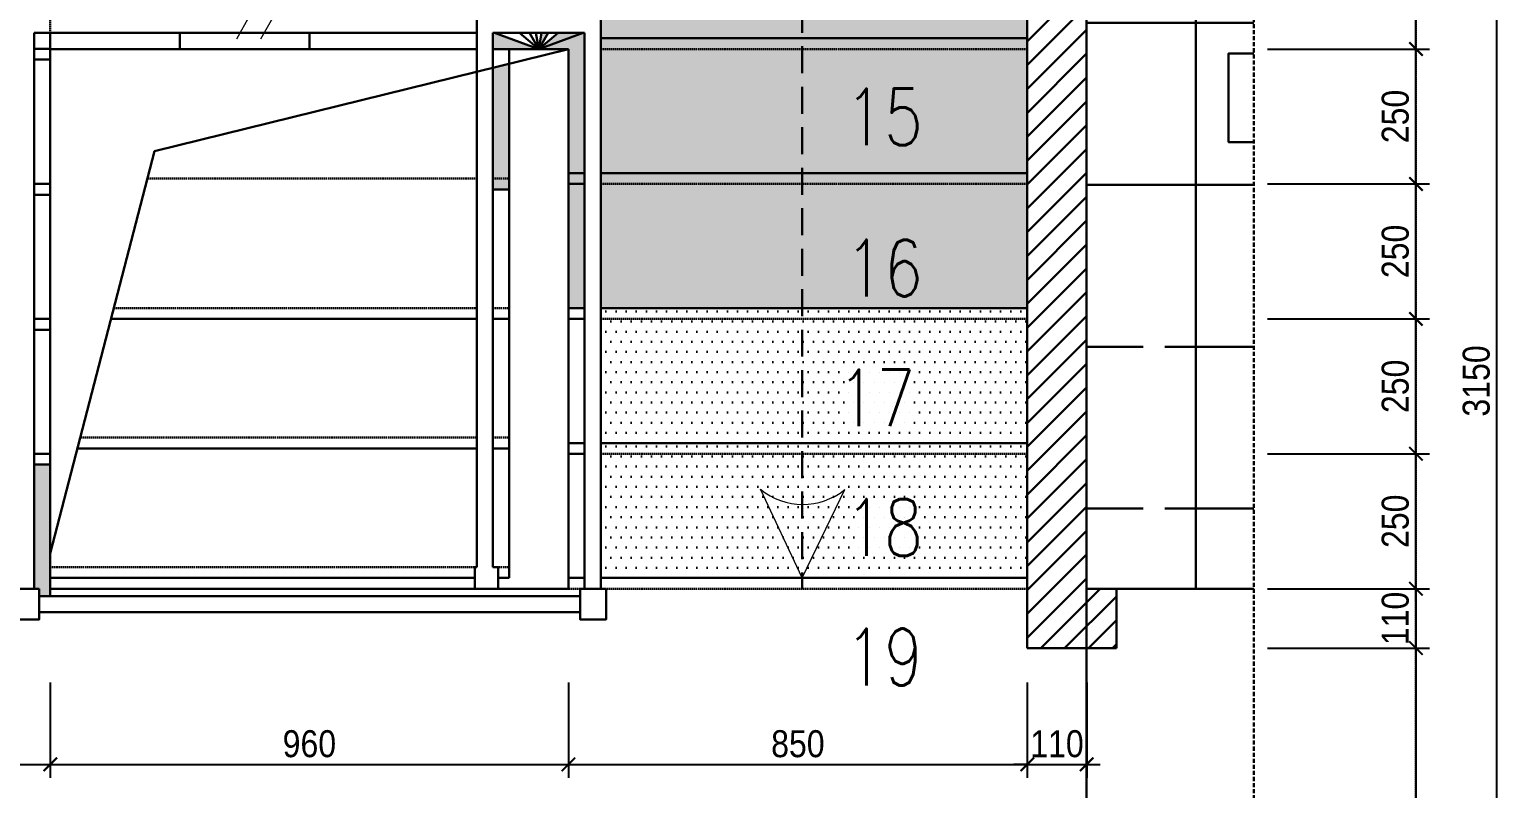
# Model space of a CAD drawing. Header units: millimetres. Extents: x -82962 to 19744, y -138000 to 4535.
# Drawn here: x 2755 to 5498, y -22685 to -21280 of the extents above; entities that cross this region are included whole.
import ezdxf

# ---------------------------------------------------------------- set-up
doc = ezdxf.new("R2010")
doc.units = ezdxf.units.MM
doc.header["$LTSCALE"] = 1000
doc.header["$MEASUREMENT"] = 0
doc.header["$PDMODE"] = 3
doc.linetypes.add('HIDDEN', pattern=[0.375, 0.25, -0.125])
doc.layers.get('0').update_dxf_attribs({"lineweight": 30})
doc.layers.get('DEFPOINTS').update_dxf_attribs({"color": 4, "lineweight": 30})
for name, color, linetype, lineweight in [('BANCONG', 42, 'Continuous', 13), ('BE TONG', 6, 'Continuous', 5), ('THAY', 4, 'Continuous', 30)]:
    doc.layers.add(name, color=color, linetype=linetype, lineweight=lineweight)
doc.styles.add('ARIAL', font='arial.ttf', dxfattribs={"width": 0.85})
doc.styles.get("Standard").update_dxf_attribs({"font": 'romans.shx', "width": 0.7, "bigfont": 'bigfont.shx'})
doc.dimstyles.new('DIM 1-100', dxfattribs={"dimscale": 0, "dimtxt": 2, "dimasz": 1, "dimexe": 1, "dimexo": 1, "dimgap": 0.5, "dimtad": 1, "dimdec": 4, "dimrnd": 1, "dimdsep": 46, "dimtxsty": 'ARIAL', "dimblk1": 'ARCHTICK', "dimblk2": 'ARCHTICK', "dimsah": 1, "dimcen": 2, "dimdle": 1, "dimclrd": 9, "dimclre": 9, "dimclrt": 1, "dimadec": 0, "dimazin": 0, "dimtfac": 1, "dimtdec": 4, "dimtix": 1, "dimtmove": 2, "dimatfit": 3, "dimldrblk": 'DOT', "dimfxl": 1, "dimtvp": 1, "dimtolj": 1, "dimarcsym": 0})
pattern_1 = [(45, (-3105.553, -22425.494), (-22.09709, 22.09709), [])]

# ---------------------------------------------------------------- blocks, each defined once
blk = doc.blocks.new('muiten')
at = {"layer": 'BANCONG'}
for q in [(-445.5, -145.6), (-132.9, -146.8)]:
    blk.add_line((-288, 182), q, dxfattribs=at)
blk.add_arc((-289.9, -338.8), 248.1, 50.7233, 128.854, dxfattribs=at)
blk = doc.blocks.new('A$C3E5870FA')
at = {"layer": 'BE TONG', "linetype": 'HIDDEN', "ltscale": 0.2}
for p, q in [((-199.5, -352.8), (29.2, 51.7)), ((-128.8, -307.1), (74.1, 51.7)), ((-236.4, -265.1), (-44.7, -399.4)), ((-236.4, -265.1), (-128.8, -307.1)), ((-199.5, -352.8), (-307.1, -310.8)), ((-307.1, -310.8), (-115.4, -445.1)), ((-406.4, -798.3), (-157.8, -358.5)), ((-44.7, -399.4), (-157.8, -358.5)), ((-451.3, -798.3), (-228.5, -404.1)), ((-115.4, -445.1), (-228.5, -404.1))]:
    blk.add_line(p, q, dxfattribs=at)
blk = doc.blocks.new('_ARCHTICK')
at = {"color": 0, "linetype": 'ByBlock', "const_width": 0.15}
blk.add_lwpolyline([(-0.5, -0.5), (0.5, 0.5)], dxfattribs=at)
blk = doc.blocks.new('*D244')
at = {"layer": 'DEFPOINTS', "color": 0, "ltscale": 0.2, "transparency": 16777216}
for p in [(5023.4, -22065.5), (5323.4, -22065.5), (5023.4, -22315.5)]:
    blk.add_point(p, dxfattribs=at)
at = {"layer": 'THAY', "color": 9, "lineweight": -2, "ltscale": 0.2, "transparency": 16777216}
for p, q in [((5323.4, -22340.5), (5323.4, -22040.5)), ((5048.4, -22065.5), (5348.4, -22065.5)), ((5048.4, -22315.5), (5348.4, -22315.5))]:
    blk.add_line(p, q, dxfattribs=at)
at = {"layer": 'THAY', "color": 9, "lineweight": -2, "ltscale": 0.2, "transparency": 16777216, "xscale": 25, "yscale": 25, "zscale": 25}
for p, rotation in [((5323.4, -22065.5), 90), ((5323.4, -22315.5), 270)]:
    blk.add_blockref('_ARCHTICK', p, dxfattribs=dict(at, rotation=rotation))
at = {"layer": 'THAY', "color": 1, "ltscale": 0.2, "transparency": 16777216, "insert": (5285.3, -22190.5), "char_height": 50, "attachment_point": 5, "rotation": 90, "style": 'ARIAL'}
blk.add_mtext('\\A1;250', dxfattribs=at)
blk = doc.blocks.new('_DOT')
at = {"color": 0, "linetype": 'ByBlock', "ltscale": 10}
blk.add_line((-0.5, 0), (-1, 0), dxfattribs=at)
at = {"color": 0, "linetype": 'ByBlock', "ltscale": 10, "const_width": 0.5}
blk.add_lwpolyline([(-0.25, 0, 1), (0.25, 0, 1)], format="xyb", close=True, dxfattribs=at)
blk = doc.blocks.new('*D245')
at = {"layer": 'DEFPOINTS', "color": 0, "ltscale": 0.2, "transparency": 16777216}
for p in [(5023.4, -21815.5), (5323.4, -21815.5), (5023.4, -22065.5)]:
    blk.add_point(p, dxfattribs=at)
at = {"layer": 'THAY', "color": 9, "lineweight": -2, "ltscale": 0.2, "transparency": 16777216}
for p, q in [((5323.4, -22090.5), (5323.4, -21790.5)), ((5048.4, -21815.5), (5348.4, -21815.5)), ((5048.4, -22065.5), (5348.4, -22065.5))]:
    blk.add_line(p, q, dxfattribs=at)
at = {"layer": 'THAY', "color": 9, "lineweight": -2, "ltscale": 0.2, "transparency": 16777216, "xscale": 25, "yscale": 25, "zscale": 25}
for p, rotation in [((5323.4, -21815.5), 90), ((5323.4, -22065.5), 270)]:
    blk.add_blockref('_ARCHTICK', p, dxfattribs=dict(at, rotation=rotation))
at = {"layer": 'THAY', "color": 1, "ltscale": 0.2, "transparency": 16777216, "insert": (5285.3, -21940.5), "char_height": 50, "attachment_point": 5, "rotation": 90, "style": 'ARIAL'}
blk.add_mtext('\\A1;250', dxfattribs=at)
blk = doc.blocks.new('*D246')
at = {"layer": 'DEFPOINTS', "color": 0, "ltscale": 0.2, "transparency": 16777216}
for p in [(5023.4, -21565.5), (5323.4, -21565.5), (5023.4, -21815.5)]:
    blk.add_point(p, dxfattribs=at)
at = {"layer": 'THAY', "color": 9, "lineweight": -2, "ltscale": 0.2, "transparency": 16777216}
for p, q in [((5323.4, -21840.5), (5323.4, -21540.5)), ((5048.4, -21565.5), (5348.4, -21565.5)), ((5048.4, -21815.5), (5348.4, -21815.5))]:
    blk.add_line(p, q, dxfattribs=at)
at = {"layer": 'THAY', "color": 9, "lineweight": -2, "ltscale": 0.2, "transparency": 16777216, "xscale": 25, "yscale": 25, "zscale": 25}
for p, rotation in [((5323.4, -21565.5), 90), ((5323.4, -21815.5), 270)]:
    blk.add_blockref('_ARCHTICK', p, dxfattribs=dict(at, rotation=rotation))
at = {"layer": 'THAY', "color": 1, "ltscale": 0.2, "transparency": 16777216, "insert": (5285.3, -21690.5), "char_height": 50, "attachment_point": 5, "rotation": 90, "style": 'ARIAL'}
blk.add_mtext('\\A1;250', dxfattribs=at)
blk = doc.blocks.new('*D247')
at = {"layer": 'DEFPOINTS', "color": 0, "ltscale": 0.2, "transparency": 16777216}
for p in [(5023.4, -21315.5), (5323.4, -21315.5), (5023.4, -21565.5)]:
    blk.add_point(p, dxfattribs=at)
at = {"layer": 'THAY', "color": 9, "lineweight": -2, "ltscale": 0.2, "transparency": 16777216}
for p, q in [((5323.4, -21590.5), (5323.4, -21290.5)), ((5048.4, -21315.5), (5348.4, -21315.5)), ((5048.4, -21565.5), (5348.4, -21565.5))]:
    blk.add_line(p, q, dxfattribs=at)
at = {"layer": 'THAY', "color": 9, "lineweight": -2, "ltscale": 0.2, "transparency": 16777216, "xscale": 25, "yscale": 25, "zscale": 25}
for p, rotation in [((5323.4, -21315.5), 90), ((5323.4, -21565.5), 270)]:
    blk.add_blockref('_ARCHTICK', p, dxfattribs=dict(at, rotation=rotation))
at = {"layer": 'THAY', "color": 1, "ltscale": 0.2, "transparency": 16777216, "insert": (5285.3, -21440.5), "char_height": 50, "attachment_point": 5, "rotation": 90, "style": 'ARIAL'}
blk.add_mtext('\\A1;250', dxfattribs=at)
blk = doc.blocks.new('*D248')
at = {"layer": 'DEFPOINTS', "color": 0, "ltscale": 0.2, "transparency": 16777216}
for p in [(5023.4, -20985.1), (5323.4, -20985.1), (5023.4, -21315.5)]:
    blk.add_point(p, dxfattribs=at)
at = {"layer": 'THAY', "color": 9, "lineweight": -2, "ltscale": 0.2, "transparency": 16777216}
for p, q in [((5048.4, -20985.1), (5348.4, -20985.1)), ((5323.4, -21340.5), (5323.4, -20960.1)), ((5048.4, -21315.5), (5348.4, -21315.5))]:
    blk.add_line(p, q, dxfattribs=at)
at = {"layer": 'THAY', "color": 9, "lineweight": -2, "ltscale": 0.2, "transparency": 16777216, "xscale": 25, "yscale": 25, "zscale": 25}
for p, rotation in [((5323.4, -20985.1), 90), ((5323.4, -21315.5), 270)]:
    blk.add_blockref('_ARCHTICK', p, dxfattribs=dict(at, rotation=rotation))
at = {"layer": 'THAY', "color": 1, "ltscale": 0.2, "transparency": 16777216, "insert": (5285.3, -21150.3), "char_height": 50, "attachment_point": 5, "rotation": 90, "style": 'ARIAL'}
blk.add_mtext('\\A1;330', dxfattribs=at)
blk = doc.blocks.new('*D252')
at = {"layer": 'DEFPOINTS', "color": 0, "ltscale": 0.2, "transparency": 16777216}
for p in [(5023.4, -22315.5), (5023.4, -22425.5), (5323.4, -22425.5)]:
    blk.add_point(p, dxfattribs=at)
at = {"layer": 'THAY', "color": 9, "lineweight": -2, "ltscale": 0.2, "transparency": 16777216}
for p, q in [((5323.4, -22315.5), (5323.4, -22290.5)), ((5048.4, -22315.5), (5348.4, -22315.5)), ((5323.4, -22315.5), (5323.4, -22425.5)), ((5048.4, -22425.5), (5348.4, -22425.5)), ((5323.4, -22425.5), (5323.4, -22450.5))]:
    blk.add_line(p, q, dxfattribs=at)
at = {"layer": 'THAY', "color": 9, "lineweight": -2, "ltscale": 0.2, "transparency": 16777216, "xscale": 25, "yscale": 25, "zscale": 25}
for p, rotation in [((5323.4, -22315.5), 270), ((5323.4, -22425.5), 90)]:
    blk.add_blockref('_ARCHTICK', p, dxfattribs=dict(at, rotation=rotation))
at = {"layer": 'THAY', "color": 1, "ltscale": 0.2, "transparency": 16777216, "insert": (5285.3, -22370.5), "char_height": 50, "attachment_point": 5, "rotation": 90, "style": 'ARIAL'}
blk.add_mtext('\\A1;110', dxfattribs=at)
blk = doc.blocks.new('*D253')
at = {"layer": 'DEFPOINTS', "color": 0, "ltscale": 0.2, "transparency": 16777216}
for p in [(5023.4, -22425.5), (5023.4, -23285.5), (5323.4, -23285.5)]:
    blk.add_point(p, dxfattribs=at)
at = {"layer": 'THAY', "color": 9, "lineweight": -2, "ltscale": 0.2, "transparency": 16777216}
for p, q in [((5323.4, -22400.5), (5323.4, -23310.5)), ((5048.4, -22425.5), (5348.4, -22425.5)), ((5048.4, -23285.5), (5348.4, -23285.5))]:
    blk.add_line(p, q, dxfattribs=at)
at = {"layer": 'THAY', "color": 9, "lineweight": -2, "ltscale": 0.2, "transparency": 16777216, "xscale": 25, "yscale": 25, "zscale": 25}
for p, rotation in [((5323.4, -22425.5), 90), ((5323.4, -23285.5), 270)]:
    blk.add_blockref('_ARCHTICK', p, dxfattribs=dict(at, rotation=rotation))
at = {"layer": 'THAY', "color": 1, "ltscale": 0.2, "transparency": 16777216, "insert": (5285.3, -22855.5), "char_height": 50, "attachment_point": 5, "rotation": 90, "style": 'ARIAL'}
blk.add_mtext('\\A1;860', dxfattribs=at)
blk = doc.blocks.new('*D256')
at = {"layer": 'DEFPOINTS', "color": 0, "ltscale": 0.2, "transparency": 16777216}
for p in [(5023.4, -20355.5), (5473.4, -20355.5), (5023.4, -23505.5)]:
    blk.add_point(p, dxfattribs=at)
at = {"layer": 'THAY', "color": 9, "lineweight": -2, "ltscale": 0.2, "transparency": 16777216}
for p, q in [((5473.4, -23530.5), (5473.4, -20330.5)), ((5048.4, -20355.5), (5498.4, -20355.5)), ((5048.4, -23505.5), (5498.4, -23505.5))]:
    blk.add_line(p, q, dxfattribs=at)
at = {"layer": 'THAY', "color": 9, "lineweight": -2, "ltscale": 0.2, "transparency": 16777216, "xscale": 25, "yscale": 25, "zscale": 25}
for p, rotation in [((5473.4, -20355.5), 90), ((5473.4, -23505.5), 270)]:
    blk.add_blockref('_ARCHTICK', p, dxfattribs=dict(at, rotation=rotation))
at = {"layer": 'THAY', "color": 1, "ltscale": 0.2, "transparency": 16777216, "insert": (5435.3, -21930.5), "char_height": 50, "attachment_point": 5, "rotation": 90, "style": 'ARIAL'}
blk.add_mtext('\\A1;3150', dxfattribs=at)
blk = doc.blocks.new('*D266')
at = {"layer": 'DEFPOINTS', "color": 0, "ltscale": 0.2, "transparency": 16777216}
for p in [(1943.4, -22464), (2793.4, -22464), (2793.4, -22640.9)]:
    blk.add_point(p, dxfattribs=at)
at = {"layer": 'THAY', "color": 9, "lineweight": -2, "ltscale": 0.2, "transparency": 16777216}
for p, q in [((1943.4, -22489), (1943.4, -22665.9)), ((2793.4, -22489), (2793.4, -22665.9)), ((1918.4, -22640.9), (2818.4, -22640.9))]:
    blk.add_line(p, q, dxfattribs=at)
at = {"layer": 'THAY', "color": 9, "lineweight": -2, "ltscale": 0.2, "transparency": 16777216, "xscale": 25, "yscale": 25, "zscale": 25, "rotation": 180}
blk.add_blockref('_ARCHTICK', (1943.4, -22640.9), dxfattribs=at)
at = {"layer": 'THAY', "color": 9, "lineweight": -2, "ltscale": 0.2, "transparency": 16777216, "xscale": 25, "yscale": 25, "zscale": 25}
blk.add_blockref('_ARCHTICK', (2793.4, -22640.9), dxfattribs=at)
at = {"layer": 'THAY', "color": 1, "ltscale": 0.2, "transparency": 16777216, "insert": (2368.4, -22602.9), "char_height": 50, "attachment_point": 5, "style": 'ARIAL'}
blk.add_mtext('\\A1;850', dxfattribs=at)
blk = doc.blocks.new('*D267')
at = {"layer": 'DEFPOINTS', "color": 0, "ltscale": 0.2, "transparency": 16777216}
for p in [(2793.4, -22464), (3753.4, -22464), (3753.4, -22640.9)]:
    blk.add_point(p, dxfattribs=at)
at = {"layer": 'THAY', "color": 9, "lineweight": -2, "ltscale": 0.2, "transparency": 16777216}
for p, q in [((2793.4, -22489), (2793.4, -22665.9)), ((3753.4, -22489), (3753.4, -22665.9)), ((2768.4, -22640.9), (3778.4, -22640.9))]:
    blk.add_line(p, q, dxfattribs=at)
at = {"layer": 'THAY', "color": 9, "lineweight": -2, "ltscale": 0.2, "transparency": 16777216, "xscale": 25, "yscale": 25, "zscale": 25, "rotation": 180}
blk.add_blockref('_ARCHTICK', (2793.4, -22640.9), dxfattribs=at)
at = {"layer": 'THAY', "color": 9, "lineweight": -2, "ltscale": 0.2, "transparency": 16777216, "xscale": 25, "yscale": 25, "zscale": 25}
blk.add_blockref('_ARCHTICK', (3753.4, -22640.9), dxfattribs=at)
at = {"layer": 'THAY', "color": 1, "ltscale": 0.2, "transparency": 16777216, "insert": (3273.4, -22602.9), "char_height": 50, "attachment_point": 5, "style": 'ARIAL'}
blk.add_mtext('\\A1;960', dxfattribs=at)
blk = doc.blocks.new('*D268')
at = {"layer": 'DEFPOINTS', "color": 0, "ltscale": 0.2, "transparency": 16777216}
for p in [(3753.4, -22464), (4603.4, -22464), (4603.4, -22640.9)]:
    blk.add_point(p, dxfattribs=at)
at = {"layer": 'THAY', "color": 9, "lineweight": -2, "ltscale": 0.2, "transparency": 16777216}
for p, q in [((3753.4, -22489), (3753.4, -22665.9)), ((4603.4, -22489), (4603.4, -22665.9)), ((3728.4, -22640.9), (4628.4, -22640.9))]:
    blk.add_line(p, q, dxfattribs=at)
at = {"layer": 'THAY', "color": 9, "lineweight": -2, "ltscale": 0.2, "transparency": 16777216, "xscale": 25, "yscale": 25, "zscale": 25, "rotation": 180}
blk.add_blockref('_ARCHTICK', (3753.4, -22640.9), dxfattribs=at)
at = {"layer": 'THAY', "color": 9, "lineweight": -2, "ltscale": 0.2, "transparency": 16777216, "xscale": 25, "yscale": 25, "zscale": 25}
blk.add_blockref('_ARCHTICK', (4603.4, -22640.9), dxfattribs=at)
at = {"layer": 'THAY', "color": 1, "ltscale": 0.2, "transparency": 16777216, "insert": (4178.4, -22602.9), "char_height": 50, "attachment_point": 5, "style": 'ARIAL'}
blk.add_mtext('\\A1;850', dxfattribs=at)
blk = doc.blocks.new('*D269')
at = {"layer": 'DEFPOINTS', "color": 0, "ltscale": 0.2, "transparency": 16777216}
for p in [(4603.4, -22464), (4713.4, -22464), (4713.4, -22640.9)]:
    blk.add_point(p, dxfattribs=at)
at = {"layer": 'THAY', "color": 9, "lineweight": -2, "ltscale": 0.2, "transparency": 16777216}
for p, q in [((4603.4, -22489), (4603.4, -22665.9)), ((4713.4, -22489), (4713.4, -22665.9)), ((4603.4, -22640.9), (4578.4, -22640.9)), ((4603.4, -22640.9), (4713.4, -22640.9)), ((4713.4, -22640.9), (4738.4, -22640.9))]:
    blk.add_line(p, q, dxfattribs=at)
at = {"layer": 'THAY', "color": 9, "lineweight": -2, "ltscale": 0.2, "transparency": 16777216, "xscale": 25, "yscale": 25, "zscale": 25}
blk.add_blockref('_ARCHTICK', (4603.4, -22640.9), dxfattribs=at)
at = {"layer": 'THAY', "color": 9, "lineweight": -2, "ltscale": 0.2, "transparency": 16777216, "xscale": 25, "yscale": 25, "zscale": 25, "rotation": 180}
blk.add_blockref('_ARCHTICK', (4713.4, -22640.9), dxfattribs=at)
at = {"layer": 'THAY', "color": 1, "ltscale": 0.2, "transparency": 16777216, "insert": (4658.4, -22602.9), "char_height": 50, "attachment_point": 5, "style": 'ARIAL'}
blk.add_mtext('\\A1;110', dxfattribs=at)

msp = doc.modelspace()

# ---------------------------------------------------------------- hatches: boundary and pattern name
at = {"layer": 'THAY', "ltscale": 0.2}
h = msp.add_hatch(dxfattribs=at)
h.set_pattern_fill('ANSI31', color=256, scale=250, style=0)
h.set_pattern_definition([(45, (1523.353, -23269.68), (-22.09709, 22.09709), [])])
h.paths.add_polyline_path([(4603.35257, -20355.49444), (1943.35257, -20355.49444), (1943.35257, -20464.92645), (1943.92019, -20465.49444), (4603.35257, -20465.49444)])
h.paths.add_polyline_path([(1723.35257, -20355.49444), (1523.35257, -20355.49444), (1523.35257, -20465.49444), (1723.35257, -20465.49444)])
h.paths.add_polyline_path([(4263.61471, -22520.67408), (4436.11471, -22520.67408), (4436.11471, -22363.17408), (4263.61471, -22363.17408)], flags=9)
h.paths.add_polyline_path([(4263.61471, -22280.67408), (4440.11471, -22280.67408), (4440.11471, -22123.17408), (4263.61471, -22123.17408)], flags=9)
h.paths.add_polyline_path([(4249.58936, -22040.67408), (4426.08936, -22040.67408), (4426.08936, -21883.17408), (4249.58936, -21883.17408)], flags=9)
h.paths.add_polyline_path([(4263.61471, -21800.10628), (4440.11471, -21800.10628), (4440.11471, -21642.60628), (4263.61471, -21642.60628)], flags=9)
h.paths.add_polyline_path([(2149.897, -21764.30867), (2258.397, -21764.30867), (2258.397, -21606.80867), (2149.897, -21606.80867)], flags=9)
h.paths.add_polyline_path([(2959.6043, -23269.68114), (4067.84163, -23269.68114), (4067.84163, -22993.17019), (2959.6043, -22993.17019)], flags=9)
h.paths.add_polyline_path([(2149.897, -22004.30867), (2258.397, -22004.30867), (2258.397, -21846.80867), (2149.897, -21846.80867)], flags=9)
h.paths.add_polyline_path([(2161.897, -22244.30867), (2234.397, -22244.30867), (2234.397, -22086.80867), (2161.897, -22086.80867)], flags=9)
h.paths.add_polyline_path([(3111.01999, -22766.33892), (3734.22387, -22766.33892), (3734.22387, -22565.4083), (3111.01999, -22565.4083)], flags=9)
h = msp.add_hatch(dxfattribs=at)
h.set_pattern_fill('ANSI31', color=256, scale=250, style=0)
h.set_pattern_definition(pattern_1)
h.paths.add_polyline_path([(5023.35257, -20355.49444), (4823.35257, -20355.49444), (4823.35257, -20465.49444), (4933.35257, -20465.49444), (4933.35257, -20860.49444), (4713.35257, -20860.49444), (4713.35257, -20915.49444), (4988.35257, -20915.49444), (4988.35257, -20465.49444), (5023.35257, -20465.49444)])
h.paths.add_polyline_path([(4261.40308, -21259.03039), (4441.90308, -21259.03039), (4441.90308, -21101.53039), (4261.40308, -21101.53039)], flags=9)
h.paths.add_polyline_path([(4263.61471, -22520.67408), (4436.11471, -22520.67408), (4436.11471, -22363.17408), (4263.61471, -22363.17408)], flags=9)
h.paths.add_polyline_path([(4263.61471, -22280.67408), (4440.11471, -22280.67408), (4440.11471, -22123.17408), (4263.61471, -22123.17408)], flags=9)
h.paths.add_polyline_path([(4249.58936, -22040.67408), (4426.08936, -22040.67408), (4426.08936, -21883.17408), (4249.58936, -21883.17408)], flags=9)
h.paths.add_polyline_path([(4263.61471, -21800.10628), (4440.11471, -21800.10628), (4440.11471, -21642.60628), (4263.61471, -21642.60628)], flags=9)
h.paths.add_polyline_path([(4263.61471, -21519.93588), (4440.11471, -21519.93588), (4440.11471, -21362.43588), (4263.61471, -21362.43588)], flags=9)
h.paths.add_polyline_path([(2841.51653, -20735.06158), (2946.01653, -20735.06158), (2946.01653, -20577.56158), (2841.51653, -20577.56158)], flags=9)
h.paths.add_polyline_path([(2615.56273, -20735.06158), (2724.06273, -20735.06158), (2724.06273, -20577.56158), (2615.56273, -20577.56158)], flags=9)
h.paths.add_polyline_path([(2279.79921, -20735.06158), (2388.29921, -20735.06158), (2388.29921, -20577.56158), (2279.79921, -20577.56158)], flags=9)
h.paths.add_polyline_path([(2153.897, -21021.65313), (2258.397, -21021.65313), (2258.397, -20864.15313), (2153.897, -20864.15313)], flags=9)
h.paths.add_polyline_path([(2149.897, -21317.15001), (2258.397, -21317.15001), (2258.397, -21159.65001), (2149.897, -21159.65001)], flags=9)
h.paths.add_polyline_path([(2149.897, -21524.30867), (2262.397, -21524.30867), (2262.397, -21366.80867), (2149.897, -21366.80867)], flags=9)
h.paths.add_polyline_path([(2149.897, -21764.30867), (2258.397, -21764.30867), (2258.397, -21606.80867), (2149.897, -21606.80867)], flags=9)
h.paths.add_polyline_path([(2959.6043, -23269.68114), (4067.84163, -23269.68114), (4067.84163, -22993.17019), (2959.6043, -22993.17019)], flags=9)
h.paths.add_polyline_path([(2149.897, -22004.30867), (2258.397, -22004.30867), (2258.397, -21846.80867), (2149.897, -21846.80867)], flags=9)
h.paths.add_polyline_path([(2161.897, -22244.30867), (2234.397, -22244.30867), (2234.397, -22086.80867), (2161.897, -22086.80867)], flags=9)
h.paths.add_polyline_path([(3111.01999, -22766.33892), (3734.22387, -22766.33892), (3734.22387, -22565.4083), (3111.01999, -22565.4083)], flags=9)
h = msp.add_hatch(dxfattribs=at)
h.set_pattern_fill('DOTS', color=256, scale=300, style=0)
h.set_pattern_definition([(0, (1943.353, -23363.166), (9.375, 18.75), [0, -18.75])])
h.paths.add_polyline_path([(1943.35257, -20493.22018), (1943.35257, -20575.49444), (1943.35257, -20986.55385), (2733.35257, -21302.39257), (2733.35257, -21283.74807)])
h.paths.add_polyline_path([(2419.79099, -20465.49444), (1943.35257, -20465.49444), (1943.35257, -20493.22018), (2733.35257, -21283.74807), (2733.35257, -21255.49444), (2746.86515, -21255.49444)])
h.paths.add_polyline_path([(2773.35257, -20465.49444), (2419.79099, -20465.49444), (2746.86515, -21255.49444), (2773.35257, -21255.49444)])
h.paths.add_polyline_path([(3013.35257, -20465.49444), (2773.35257, -20465.49444), (2773.35257, -21255.49444), (3013.35257, -21255.49444)])
h.paths.add_polyline_path([(3253.35257, -20465.49444), (3013.35257, -20465.49444), (3013.35257, -21255.49444), (3162.05123, -21255.49444), (3253.35257, -21094.00601)])
h.paths.add_polyline_path([(3513.35257, -20634.13333), (3513.35257, -20465.49444), (3253.35257, -20465.49444), (3253.35257, -21094.00601), (3361.51247, -20902.69916), (3398.76818, -20916.18982), (3409.15861, -20897.81185), (3282.8899, -20809.35923), (3390.54536, -20851.3475), (3415.55107, -20807.11887), (3353.5823, -20763.70907), (3424.46379, -20791.35458)])
h.paths.add_polyline_path([(4166.00629, -20465.49444), (3827.92198, -20465.49444), (3688.62366, -21255.49444), (3709.89958, -21255.49444)])
h.paths.add_polyline_path([(4603.35257, -20465.49444), (4166.00629, -20465.49444), (3709.89958, -21255.49444), (3753.35257, -21255.49444), (3813.35257, -21255.49444), (3813.35257, -21295.49444), (4603.35257, -21295.49444)])
h.paths.add_polyline_path([(4603.35257, -21295.49444), (3813.35257, -21295.49444), (3813.35257, -21545.49444), (4603.35257, -21545.49444)])
h.paths.add_polyline_path([(4603.35257, -21545.49444), (3813.35257, -21545.49444), (3813.35257, -21795.49444), (4603.35257, -21795.49444)])
h.paths.add_polyline_path([(3783.35257, -21545.49444), (3753.35257, -21545.49444), (3753.35257, -21795.49444), (3783.35257, -21795.49444)])
h.paths.add_polyline_path([(3783.35257, -21285.49444), (3780.7769, -21285.49444), (3698.35257, -21315.49444), (3753.35257, -21315.49444), (3753.35257, -21545.49444), (3783.35257, -21545.49444)])
h.paths.add_polyline_path([(3780.7769, -21285.49444), (3734.10518, -21285.49444), (3698.35257, -21315.49444)])
h.paths.add_polyline_path([(3715.67308, -21285.49444), (3703.64238, -21285.49444), (3698.35257, -21315.49444)])
h.paths.add_polyline_path([(3616.04486, -21285.49444), (3613.35257, -21285.49444), (3613.35257, -21315.49444), (3698.35257, -21315.49444)])
h.paths.add_polyline_path([(3643.35257, -21342.66318), (3613.35257, -21350.07283), (3613.35257, -21575.49444), (3643.35257, -21575.49444)])
h.paths.add_polyline_path([(2959.6043, -23363.166), (4067.84163, -23363.166), (4067.84163, -23086.65506), (2959.6043, -23086.65506)], flags=9)
h.paths.add_polyline_path([(3111.01999, -22912.79608), (3734.22387, -22912.79608), (3734.22387, -22711.86545), (3111.01999, -22711.86545)], flags=9)
h = msp.add_hatch(dxfattribs=at)
h.set_pattern_fill('_USER', color=256, scale=300, style=0, double=1, pattern_type=0)
h.set_pattern_definition([(0, (67915.22, 24332.74), (0, 300), []), (90, (67915.22, 24332.74), (-300, 2e-14), [])])
edge = h.paths.add_edge_path()
edge.add_line((5023.35257, -21709.21481), (5023.35257, -20640.43538))
edge.add_arc((5355.92562, -20528.87559), 350.78543, 181.35073777, 198.5437435, ccw=False)
edge.add_arc((5075.21821, -20535.49444), 70, 90, 181.35073777, ccw=False)
edge.add_line((5075.21821, -20465.49444), (4988.35257, -20465.49444))
edge.add_line((4988.35257, -20465.49444), (4988.35257, -20915.49444))
edge.add_line((4988.35257, -20915.49444), (4713.35257, -20915.49444))
edge.add_line((4713.35257, -20915.49444), (4713.35257, -22315.49444))
edge.add_line((4713.35257, -22315.49444), (4818.35257, -22315.49444))
edge.add_line((4818.35257, -22315.49444), (4818.35257, -21675.49444))
edge.add_line((4818.35257, -21675.49444), (4858.35257, -21675.49444))
edge.add_line((4858.35257, -21675.49444), (4858.35257, -21676.74567))
edge.add_arc((4818.35257, -22315.49444), 640, 71.31817539, 86.4166783, ccw=False)
edge = h.paths.add_edge_path()
edge.add_line((5023.35257, -22315.49444), (5023.35257, -21709.21481))
edge.add_arc((4818.35257, -22315.49444), 640, 71.31817539, 86.4166783)
edge.add_line((4858.35257, -21676.74567), (4858.35257, -22315.49444))
edge.add_line((4858.35257, -22315.49444), (5023.35257, -22315.49444))
h = msp.add_hatch(dxfattribs=at)
h.set_pattern_fill('ANSI31', color=256, scale=250, style=0)
h.set_pattern_definition(pattern_1)
h.paths.add_polyline_path([(4768.35257, -22315.49444), (4713.35257, -22315.49444), (4713.35257, -20575.49444), (4603.35257, -20575.49444), (4603.35257, -22425.49444), (4768.35257, -22425.49444)])
h = msp.add_hatch(dxfattribs=at)
h.set_pattern_fill('DOTS', color=256, scale=300, style=0)
h.set_pattern_definition([(0, (1943.353, -23363.166), (9.375, 18.75), [0, -18.75])])
h.paths.add_polyline_path([(2793.35257, -22085.49444), (2763.35257, -22085.49444), (2763.35257, -22315.49444), (2772.93668, -22315.49444), (2772.93668, -22328.95851), (2793.35257, -22328.95851), (2793.35257, -22315.49444)])
h.paths.add_polyline_path([(2733.35257, -22085.49444), (1943.35257, -22085.49444), (1943.35257, -22335.49444), (2724.85502, -22335.49444), (2724.85502, -22315.49444), (2733.35257, -22315.49444)])
h.paths.add_polyline_path([(2733.35257, -21835.49444), (1943.35257, -21835.49444), (1943.35257, -22085.49444), (2733.35257, -22085.49444)])
h.paths.add_polyline_path([(2733.35257, -21585.49444), (1943.35257, -21585.49444), (1943.35257, -21835.49444), (2733.35257, -21835.49444)])
h.paths.add_polyline_path([(2733.35257, -21335.49444), (1943.35257, -21335.49444), (1943.35257, -21585.49444), (2733.35257, -21585.49444)])
h.paths.add_polyline_path([(1943.35257, -20986.55385), (1943.35257, -21335.49444), (2733.35257, -21335.49444), (2733.35257, -21302.39257)])
h.paths.add_polyline_path([(2959.6043, -23363.166), (4067.84163, -23363.166), (4067.84163, -23086.65506), (2959.6043, -23086.65506)], flags=9)
h.paths.add_polyline_path([(3111.01999, -22912.79608), (3734.22387, -22912.79608), (3734.22387, -22711.86545), (3111.01999, -22711.86545)], flags=9)
h = msp.add_hatch(dxfattribs=at)
h.set_pattern_fill('DOTS', color=256, scale=300, style=0)
h.set_pattern_definition([(0, (3813.353, -22045.494), (9.375, 18.75), [0, -18.75])])
h.paths.add_polyline_path([(4603.35257, -21795.49444), (3813.35257, -21795.49444), (3813.35257, -22045.49444), (4603.35257, -22045.49444)])
h = msp.add_hatch(dxfattribs=at)
h.set_pattern_fill('DOTS', color=256, scale=300, style=0)
h.set_pattern_definition([(0, (3813.353, -22295.494), (9.375, 18.75), [0, -18.75])])
h.paths.add_polyline_path([(4603.35257, -22045.49444), (3813.35257, -22045.49444), (3813.35257, -22295.49444), (4186.51666, -22295.49444), (4108.95543, -22131.13011, 0.3547607052), (4265.28839, -22131.7068), (4186.51666, -22295.49444), (4603.35257, -22295.49444)])
h.paths.add_polyline_path([(4265.28839, -22131.7068, -0.3547607052), (4108.95543, -22131.13011), (4186.51666, -22295.49444)], flags=17)

# ---------------------------------------------------------------- linework, layer by layer
at = {"layer": 'THAY', "ltscale": 0.01}
msp.add_line((4713.35257, -23679.41976), (4713.35257, -20251.09871), dxfattribs=at)
at = {"layer": 'THAY', "linetype": 'HIDDEN', "ltscale": 0.01}
for p, q in [((2793.35257, -20465.49444), (2793.35257, -21315.49444)), ((4603.35257, -21315.49444), (3813.35257, -21315.49444)), ((2973.53569, -21555.49444), (3583.35257, -21555.49444)), ((3613.35257, -21555.49444), (3643.35257, -21555.49444)), ((4603.35257, -21565.49444), (3813.35257, -21565.49444)), ((2911.29135, -21795.49444), (3583.35257, -21795.49444)), ((3613.35257, -21795.49444), (3643.35257, -21795.49444)), ((4603.35257, -21815.49444), (3813.35257, -21815.49444)), ((2849.047, -22035.49444), (3583.35257, -22035.49444)), ((3613.35257, -22035.49444), (3643.35257, -22035.49444)), ((4603.35257, -22065.49444), (3813.35257, -22065.49444)), ((2793.35257, -22275.49444), (3583.35257, -22275.49444)), ((3613.35257, -22275.49444), (3643.35257, -22275.49444)), ((4603.35257, -22315.49444), (3753.35257, -22315.49444))]:
    msp.add_line(p, q, dxfattribs=at)
at = {"layer": 'THAY', "linetype": 'Continuous'}
for p, q in [((4603.35257, -22425.49444), (4603.35257, -20465.49444)), ((4603.35257, -22425.49444), (4603.35257, -20465.49444)), ((4713.35257, -22315.49444), (4713.35257, -20575.49444)), ((3583.35257, -21255.49444), (3583.35257, -22275.49444)), ((3813.35257, -21255.49444), (3813.35257, -22315.49444)), ((2763.35257, -21285.49444), (2763.35257, -22315.49444)), ((2763.35257, -21285.49444), (3583.35257, -21285.49444)), ((2793.35257, -21285.49444), (2793.35257, -21314.92664)), ((3033.35257, -21285.49444), (3033.35257, -21315.49444)), ((3273.35257, -21285.49444), (3273.35257, -21315.49444)), ((3613.35257, -21285.49444), (3613.35257, -22275.49444)), ((3613.35257, -21285.49444), (3783.35257, -21285.49444)), ((3783.35257, -21285.49444), (3783.35257, -22315.49444)), ((3774.85502, -22328.95851), (2772.93668, -22328.95851)), ((4713.35257, -22315.49444), (4768.35257, -22315.49444)), ((4768.35257, -22315.49444), (4768.35257, -22425.49444)), ((4768.35257, -22315.49444), (5023.35257, -22315.49444)), ((3774.85502, -22358.95851), (2772.93668, -22358.95851)), ((4603.35257, -22425.49444), (4768.35257, -22425.49444))]:
    msp.add_line(p, q, dxfattribs=at)
at = {"layer": 'THAY'}
for p, q in [((2793.35257, -21285.49444), (2793.35257, -22315.49444)), ((3698.35257, -21315.49444), (3616.04486, -21285.49444)), ((3698.35257, -21315.49444), (3662.59997, -21285.49444)), ((3698.35257, -21315.49444), (3681.03207, -21285.49444)), ((3698.35257, -21315.49444), (3693.06277, -21285.49444)), ((3698.35257, -21315.49444), (3703.64238, -21285.49444)), ((3698.35257, -21315.49444), (3715.67308, -21285.49444)), ((3698.35257, -21315.49444), (3734.10518, -21285.49444)), ((3698.35257, -21315.49444), (3780.7769, -21285.49444)), ((4603.35257, -21295.49444), (3813.35257, -21295.49444)), ((2763.35257, -21334.92664), (2792.36911, -21334.92664)), ((2793.35257, -21315.49444), (3583.35257, -21315.49444)), ((3613.35257, -21315.49444), (3753.35257, -21315.49444)), ((3643.35257, -21315.49444), (3643.35257, -22295.49444)), ((3643.35257, -21315.49444), (3643.35257, -22275.49444)), ((3753.35257, -21315.49444), (3753.35257, -22315.49444)), ((3783.35257, -21545.49444), (3753.35257, -21545.49444)), ((4603.35257, -21545.49444), (3813.35257, -21545.49444)), ((2764.43912, -21585.49444), (2793.35257, -21585.49444)), ((3613.35257, -21575.49444), (3643.35257, -21575.49444)), ((3783.35257, -21795.49444), (3753.35257, -21795.49444)), ((4603.35257, -21795.49444), (3813.35257, -21795.49444)), ((2764.43912, -21835.49444), (2793.35257, -21835.49444)), ((2906.10432, -21815.49444), (3583.35257, -21815.49444)), ((3613.35257, -21815.49444), (3643.35257, -21815.49444)), ((2843.85998, -22055.49444), (3583.35257, -22055.49444)), ((3613.35257, -22055.49444), (3643.35257, -22055.49444)), ((3783.35257, -22045.49444), (3753.35257, -22045.49444)), ((4603.35257, -22045.49444), (3813.35257, -22045.49444)), ((2764.43912, -22085.49444), (2793.35257, -22085.49444)), ((2793.35257, -22295.49444), (3580.10049, -22295.49444)), ((3622.93668, -22295.49444), (3643.35257, -22295.49444)), ((3783.35257, -22295.49444), (3753.35257, -22295.49444)), ((4603.35257, -22295.49444), (3813.35257, -22295.49444)), ((2793.35257, -22315.49444), (3753.35257, -22315.49444))]:
    msp.add_line(p, q, dxfattribs=at)
at = {"layer": 'THAY', "linetype": 'HIDDEN', "ltscale": 0.2}
for p, q in [((2763.35257, -21314.92664), (2792.36911, -21314.92664)), ((2763.35257, -21314.92664), (2792.36911, -21314.92664)), ((2764.43912, -21565.49444), (2793.35257, -21565.49444)), ((3783.35257, -21565.49444), (3753.35257, -21565.49444)), ((2764.43912, -21815.49444), (2793.35257, -21815.49444)), ((3783.35257, -21815.49444), (3753.35257, -21815.49444)), ((2764.43912, -22065.49444), (2793.35257, -22065.49444)), ((3783.35257, -22065.49444), (3753.35257, -22065.49444))]:
    msp.add_line(p, q, dxfattribs=at)
at = {"layer": 'THAY', "ltscale": 0.2}
msp.add_line((2793.35257, -22315.49444), (2793.35257, -22328.95851), dxfattribs=at)
at = {"layer": 'THAY', "linetype": 'HIDDEN', "ltscale": 0.01}
msp.add_lwpolyline([(1223.35257, -19855.49444), (5323.35257, -19855.49444), (5323.35257, -24005.49444), (1223.35257, -24005.49444)], close=True, dxfattribs=at)
at = {"layer": 'THAY', "linetype": 'HIDDEN', "ltscale": 0.03}
msp.add_lwpolyline([(1523.35257, -20155.49444), (5023.35257, -20155.49444), (5023.35257, -23705.49444), (1523.35257, -23705.49444)], close=True, dxfattribs=at)
at = {"layer": 'THAY', "linetype": 'HIDDEN', "ltscale": 0.2}
msp.add_lwpolyline([(2368.35257, -22315.49444), (2368.35257, -20860.49444), (4186.51666, -20860.49444), (4186.51666, -22315.49444)], dxfattribs=at)
at = {"layer": 'THAY', "ltscale": 0.2}
msp.add_lwpolyline([(2793.35257, -22250.23947), (2986.66871, -21504.85652), (3753.35257, -21315.49444)], dxfattribs=at)
at = {"layer": 'THAY', "linetype": 'Continuous'}
for points in [[(5023.35257, -21323.58771), (4976.18743, -21323.58771), (4976.18743, -21487.93496), (5023.35257, -21487.93496)], [(3583.35257, -22275.49444), (3580.10049, -22275.49444), (3580.10049, -22315.49444)], [(3622.93668, -22315.49444), (3622.93668, -22275.49444), (3613.35257, -22275.49444)]]:
    msp.add_lwpolyline(points, dxfattribs=at)
for points in [[(2772.93668, -22315.49444), (2724.85502, -22315.49444), (2724.85502, -22372.42258), (2772.93668, -22372.42258)], [(3822.93668, -22315.49444), (3774.85502, -22315.49444), (3774.85502, -22372.42258), (3822.93668, -22372.42258)]]:
    msp.add_lwpolyline(points, close=True, dxfattribs=at)

# ---------------------------------------------------------------- block references
at = {"layer": 'THAY'}
msp.add_blockref('A$C3E5870FA', (3590.00186, -20498.56059), dxfattribs=at)
at = {"layer": 'THAY', "linetype": 'HIDDEN', "ltscale": 0.2, "xscale": 0.5, "yscale": 0.5, "zscale": 0.5, "rotation": 180}
msp.add_blockref('muiten', (4042.51425, -22204.5168), dxfattribs=at)

# ---------------------------------------------------------------- texts
at = {"layer": 'THAY', "color": 2, "ltscale": 0.2, "width": 0.8}
for s, p in [('15', (4265.86471, -21493.68588)), ('16', (4265.86471, -21773.85628)), ('17', (4251.83936, -22014.42408)), ('18', (4265.86471, -22254.42408)), ('19', (4265.86471, -22494.42408))]:
    msp.add_text(s, height=105, dxfattribs=at).set_placement(p)

# ---------------------------------------------------------------- dimensions: what is measured, and where the dimension line sits
at = {"layer": 'THAY', "ltscale": 0.2}
for base, p1, p2, picture, middle in [((5473.35257, -20355.49444), (5023.35257, -23505.49444), (5023.35257, -20355.49444), '*D256', (5435.30687, -21930.49444)), ((5323.35257, -20985.10138), (5023.35257, -21315.49444), (5023.35257, -20985.10138), '*D248', (5285.30687, -21150.29791)), ((5323.35257, -21315.49444), (5023.35257, -21565.49444), (5023.35257, -21315.49444), '*D247', (5285.32393, -21440.49444)), ((5323.35257, -21565.49444), (5023.35257, -21815.49444), (5023.35257, -21565.49444), '*D246', (5285.32393, -21690.49444)), ((5323.35257, -21815.49444), (5023.35257, -22065.49444), (5023.35257, -21815.49444), '*D245', (5285.32393, -21940.49444)), ((5323.35257, -22065.49444), (5023.35257, -22315.49444), (5023.35257, -22065.49444), '*D244', (5285.32393, -22190.49444)), ((5323.35257, -22425.49444), (5023.35257, -22315.49444), (5023.35257, -22425.49444), '*D252', (5285.32393, -22370.49444)), ((5323.35257, -23285.49444), (5023.35257, -22425.49444), (5023.35257, -23285.49444), '*D253', (5285.32393, -22855.49444))]:
    dim = msp.add_linear_dim(base=base, p1=p1, p2=p2, angle=90, dimstyle='DIM 1-100', override={"dimscale": 25}, dxfattribs=at)
    dim.commit()
    dim.dimension.update_dxf_attribs({"geometry": picture, "text_midpoint": middle})
for base, p1, p2, picture, middle in [((2793.35257, -22640.90531), (1943.35257, -22463.96644), (2793.35257, -22463.96644), '*D266', (2368.35257, -22602.87666)), ((3753.35257, -22640.90531), (2793.35257, -22463.96644), (3753.35257, -22463.96644), '*D267', (3273.35257, -22602.87666)), ((4603.35257, -22640.90531), (3753.35257, -22463.96644), (4603.35257, -22463.96644), '*D268', (4178.35257, -22602.87666)), ((4713.35257, -22640.90531), (4603.35257, -22463.96644), (4713.35257, -22463.96644), '*D269', (4658.35257, -22602.87666))]:
    dim = msp.add_linear_dim(base=base, p1=p1, p2=p2, dimstyle='DIM 1-100', override={"dimscale": 25}, dxfattribs=at)
    dim.commit()
    dim.dimension.update_dxf_attribs({"geometry": picture, "text_midpoint": middle})

doc.saveas('drawing.dxf')
